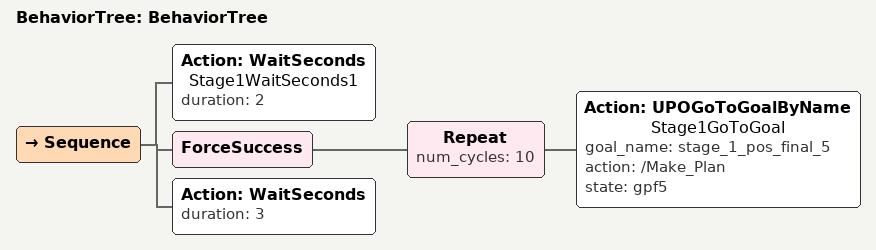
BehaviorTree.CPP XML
<root main_tree_to_execute="BehaviorTree">
    <BehaviorTree ID="BehaviorTree">
        <Sequence>
            <Action name="Stage1WaitSeconds1" ID="WaitSeconds" duration="2"/>
            <ForceSuccess>
                <Repeat num_cycles="10">
                    <Action name="Stage1GoToGoal" ID="UPOGoToGoalByName" goal_name="stage_1_pos_final_5" action="/Make_Plan" state="gpf5"/>
                </Repeat>
            </ForceSuccess>
            <Action ID="WaitSeconds" duration="3"/>
        </Sequence>
    </BehaviorTree>
</root>
